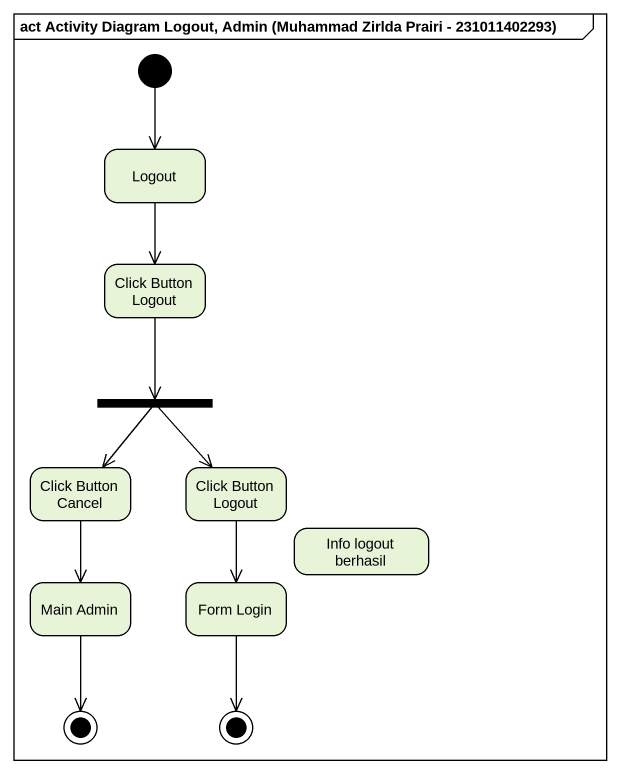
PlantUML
@startuml
mainframe act Activity Diagram Logout, Admin (Muhammad Zirlda Prairi - 231011402293)
hide empty description
state Logout
state "Click Button Logout" as Click_Button_Logout
state fork1 <<fork>>
state "Click Button Cancel" as Click_Button_Cancel
state "Click Button Logout" as Click_Button_Logout_2
state "Info logout berhasil" as Info_logout_berhasil
state "Main Admin" as Main_Admin
state "Form Login" as Form_Login
state final1 <<end>>
state final2 <<end>>
[*] --> Logout
Logout --> Click_Button_Logout
Click_Button_Logout --> fork1
fork1 --> Click_Button_Cancel
fork1 --> Click_Button_Logout_2
Click_Button_Cancel --> Main_Admin
Click_Button_Logout_2 --> Form_Login
Main_Admin --> final1
Form_Login --> final2
@enduml
